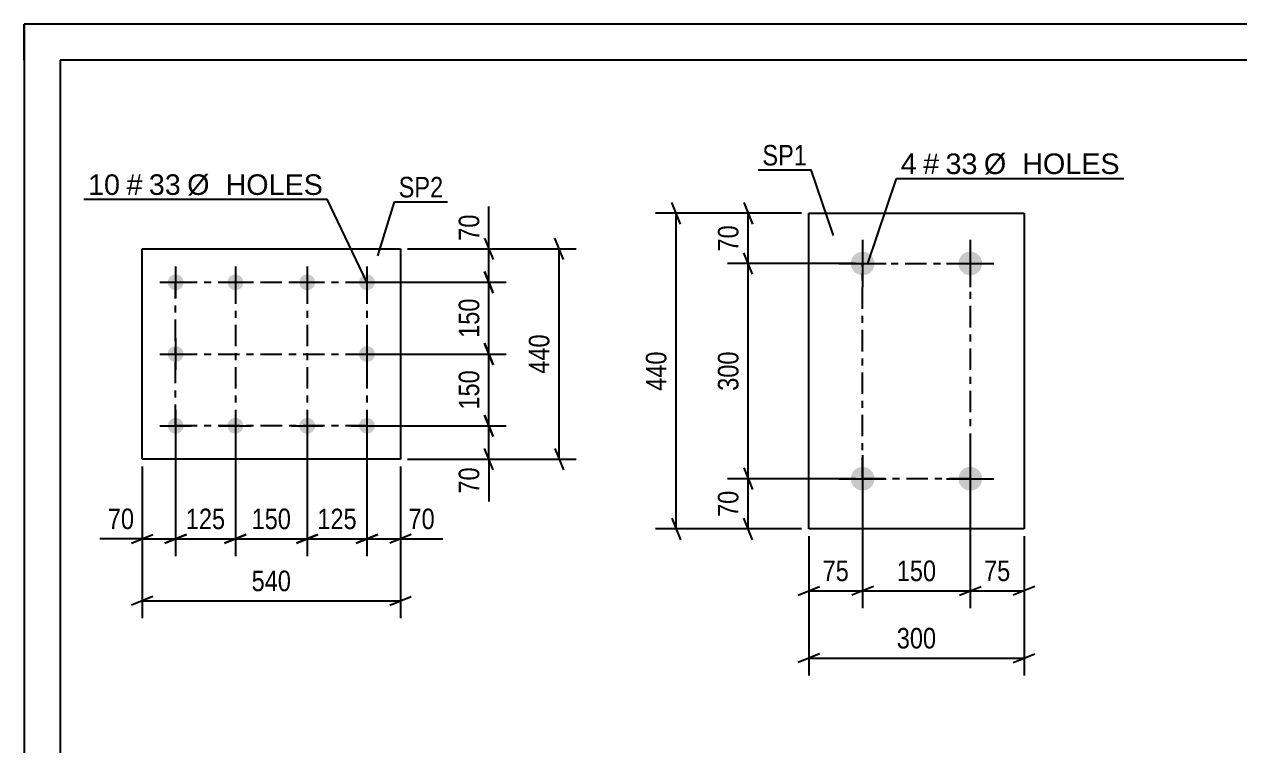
# Model space of a CAD drawing. Header units: millimetres. Extents: x 0 to 420, y 0 to 297.
# Drawn here: x 0 to 169.4, y 196.4 to 297 of the extents above; entities that cross this region are included whole.
import ezdxf

# ---------------------------------------------------------------- set-up
doc = ezdxf.new("R2010")
doc.units = ezdxf.units.MM
doc.linetypes.add('DXK_LINE_DOT3', pattern=[5.9187, 2.979, -0.9799, 0.9799, -0.9799])
doc.styles.add('Arial', font='ARIAL.TTF', dxfattribs={"height": 0.2})
doc.styles.add('Arial Narrow', font='ARIALN.TTF', dxfattribs={"height": 0.2})

# ---------------------------------------------------------------- blocks, each defined once
blk = doc.blocks.new('Unknown-389636898-1132')
at = {"color": 5, "linetype": 'Continuous'}
for p, q in [((420, 297), (0, 297)), ((0, 297), (0, 0)), ((0, 292), (0, 297)), ((415, 292), (5, 292)), ((5, 292), (5, 5))]:
    blk.add_line(p, q, dxfattribs=at)
blk = doc.blocks.new('Bolt-389636898-7172 - 7140')
at = {"linetype": 'Continuous'}
for points in [[(21.09, 262.14, -1), (21.09, 259.94, -1)], [(29.42, 262.14, -1), (29.42, 259.94, -1)], [(39.42, 262.14, -1), (39.42, 259.94, -1)], [(47.75, 262.14, -1), (47.75, 259.94, -1)], [(21.09, 252.14, -1), (21.09, 249.94, -1)], [(47.75, 252.14, -1), (47.75, 249.94, -1)], [(21.09, 242.14, -1), (21.09, 239.94, -1)], [(29.42, 242.14, -1), (29.42, 239.94, -1)], [(39.42, 242.14, -1), (39.42, 239.94, -1)], [(47.75, 242.14, -1), (47.75, 239.94, -1)]]:
    blk.add_hatch(color=1, dxfattribs=at).paths.add_polyline_path(points)
at = {"color": 1, "linetype": 'Continuous'}
for p, q in [((21.09, 263.24), (21.09, 258.84)), ((29.42, 263.24), (29.42, 258.84)), ((39.42, 263.24), (39.42, 258.84)), ((47.75, 263.24), (47.75, 258.84)), ((18.89, 261.04), (23.29, 261.04)), ((27.22, 261.04), (31.62, 261.04)), ((37.22, 261.04), (41.62, 261.04)), ((45.55, 261.04), (49.95, 261.04)), ((21.09, 253.24), (21.09, 248.84)), ((47.75, 253.24), (47.75, 248.84)), ((18.89, 251.04), (23.29, 251.04)), ((45.55, 251.04), (49.95, 251.04)), ((21.09, 243.24), (21.09, 238.84)), ((29.42, 243.24), (29.42, 238.84)), ((39.42, 243.24), (39.42, 238.84)), ((47.75, 243.24), (47.75, 238.84)), ((18.89, 241.04), (23.29, 241.04)), ((27.22, 241.04), (31.62, 241.04)), ((37.22, 241.04), (41.62, 241.04)), ((45.55, 241.04), (49.95, 241.04))]:
    blk.add_line(p, q, dxfattribs=at)
blk = doc.blocks.new('Part-389636898-7177 - 7140')
at = {"color": 2, "linetype": 'Continuous'}
for p, q in [((16.42, 236.38), (16.42, 265.71)), ((16.42, 265.71), (52.42, 265.71)), ((52.42, 265.71), (52.42, 236.38)), ((52.42, 236.38), (16.42, 236.38))]:
    blk.add_line(p, q, dxfattribs=at)
blk = doc.blocks.new('Bolt-389636898-7319 - 7287')
at = {"linetype": 'Continuous'}
for points in [[(116.83, 265.31, -1), (116.83, 262.01, -1)], [(131.83, 265.31, -1), (131.83, 262.01, -1)], [(116.83, 235.31, -1), (116.83, 232.01, -1)], [(131.83, 235.31, -1), (131.83, 232.01, -1)]]:
    blk.add_hatch(color=1, dxfattribs=at).paths.add_polyline_path(points)
at = {"color": 1, "linetype": 'Continuous'}
for p, q in [((116.83, 266.96), (116.83, 260.36)), ((131.83, 266.96), (131.83, 260.36)), ((113.53, 263.66), (120.13, 263.66)), ((128.53, 263.66), (135.13, 263.66)), ((116.83, 236.96), (116.83, 230.36)), ((131.83, 236.96), (131.83, 230.36)), ((113.53, 233.66), (120.13, 233.66)), ((128.53, 233.66), (135.13, 233.66))]:
    blk.add_line(p, q, dxfattribs=at)
blk = doc.blocks.new('Part-389636898-7324 - 7287')
at = {"color": 2, "linetype": 'Continuous'}
for p, q in [((109.33, 226.66), (109.33, 270.66)), ((109.33, 270.66), (139.33, 270.66)), ((139.33, 270.66), (139.33, 226.66)), ((139.33, 226.66), (109.33, 226.66))]:
    blk.add_line(p, q, dxfattribs=at)
blk = doc.blocks.new('Rectangle-389636898-7273 - 7140')
at = {"color": 1, "linetype": 'DXK_LINE_DOT3'}
blk.add_lwpolyline([(21.09, 261.04), (47.75, 261.04), (47.75, 241.04), (21.09, 241.04), (21.09, 261.04)], close=True, dxfattribs=at)
blk = doc.blocks.new('Rectangle-389636898-7409 - 7287')
at = {"color": 1, "linetype": 'DXK_LINE_DOT3'}
blk.add_lwpolyline([(116.83, 263.66), (131.83, 263.66), (131.83, 233.66), (116.83, 233.66), (116.83, 263.66)], close=True, dxfattribs=at)
blk = doc.blocks.new('Line-389636898-7259 - 7140')
at = {"color": 1, "linetype": 'DXK_LINE_DOT3'}
blk.add_line((29.42, 261.04), (29.42, 241.04), dxfattribs=at)
blk = doc.blocks.new('Line-389636898-7266 - 7140')
at = {"color": 1, "linetype": 'DXK_LINE_DOT3'}
blk.add_line((39.42, 261.04), (39.42, 241.04), dxfattribs=at)
blk = doc.blocks.new('Line-389636898-7252 - 7140')
at = {"color": 1, "linetype": 'DXK_LINE_DOT3'}
blk.add_line((21.09, 251.04), (47.75, 251.04), dxfattribs=at)
blk = doc.blocks.new('StraightDimension-389636898-7202 - 7140')
at = {"color": 7, "linetype": 'Continuous'}
for p, q in [((29.42, 240.04), (29.42, 222.88)), ((39.42, 240.04), (39.42, 222.88)), ((27.92, 224.68), (30.92, 225.88)), ((29.42, 225.28), (39.42, 225.28)), ((40.92, 225.88), (37.92, 224.68))]:
    blk.add_line(p, q, dxfattribs=at)
at = {"color": 0}
blk.add_wipeout([(37.76, 226.03), (37.76, 230.23), (31.08, 230.23), (31.08, 226.03)], dxfattribs=at)
at = {"color": 3, "style": 'Arial Narrow'}
blk.add_text('150', height=2.863, dxfattribs=at).set_placement((31.68, 226.63))
blk = doc.blocks.new('StraightDimension-389636898-7179 - 7140')
at = {"color": 7, "linetype": 'Continuous'}
for p, q in [((16.42, 235.38), (16.42, 214.24)), ((52.42, 235.38), (52.42, 214.24)), ((17.92, 217.24), (14.92, 216.04)), ((50.92, 216.04), (53.92, 217.24)), ((16.42, 216.64), (52.42, 216.64))]:
    blk.add_line(p, q, dxfattribs=at)
at = {"color": 0}
blk.add_wipeout([(37.76, 217.39), (37.76, 221.59), (31.08, 221.59), (31.08, 217.39)], dxfattribs=at)
at = {"color": 3, "style": 'Arial Narrow'}
blk.add_text('540', height=2.863, dxfattribs=at).set_placement((31.68, 217.99))
blk = doc.blocks.new('StraightDimension-389636898-7190 - 7140')
at = {"color": 7, "linetype": 'Continuous'}
for p, q in [((47.75, 240.04), (47.75, 222.88)), ((52.42, 235.38), (52.42, 222.88)), ((46.25, 224.68), (49.25, 225.88)), ((47.75, 225.28), (52.42, 225.28)), ((53.92, 225.88), (50.92, 224.68))]:
    blk.add_line(p, q, dxfattribs=at)
at = {"color": 0}
blk.add_wipeout([(57.8, 226.03), (57.8, 230.23), (52.94, 230.23), (52.94, 226.03)], dxfattribs=at)
at = {"color": 7, "linetype": 'Continuous'}
blk.add_line((52.42, 225.28), (58.33, 225.28), dxfattribs=at)
blk.add_line((52.42, 225.28), (58.33, 225.28), dxfattribs=at)
at = {"color": 3, "style": 'Arial Narrow'}
blk.add_text('70', height=2.863, dxfattribs=at).set_placement((53.54, 226.63))
blk = doc.blocks.new('StraightDimension-389636898-7200 - 7140')
at = {"color": 7, "linetype": 'Continuous'}
for p, q in [((39.42, 240.04), (39.42, 222.88)), ((47.75, 240.04), (47.75, 222.88)), ((37.92, 224.68), (40.92, 225.88)), ((39.42, 225.28), (47.75, 225.28)), ((49.25, 225.88), (46.25, 224.68))]:
    blk.add_line(p, q, dxfattribs=at)
at = {"color": 0}
blk.add_wipeout([(46.93, 226.03), (46.93, 230.23), (40.24, 230.23), (40.24, 226.03)], dxfattribs=at)
at = {"color": 3, "style": 'Arial Narrow'}
blk.add_text('125', height=2.863, dxfattribs=at).set_placement((40.84, 226.63))
blk = doc.blocks.new('StraightDimension-389636898-7204 - 7140')
at = {"color": 7, "linetype": 'Continuous'}
for p, q in [((21.09, 240.04), (21.09, 222.88)), ((29.42, 240.04), (29.42, 222.88)), ((19.59, 224.68), (22.59, 225.88)), ((21.09, 225.28), (29.42, 225.28)), ((30.92, 225.88), (27.92, 224.68))]:
    blk.add_line(p, q, dxfattribs=at)
at = {"color": 0}
blk.add_wipeout([(28.6, 226.03), (28.6, 230.23), (21.91, 230.23), (21.91, 226.03)], dxfattribs=at)
at = {"color": 3, "style": 'Arial Narrow'}
blk.add_text('125', height=2.863, dxfattribs=at).set_placement((22.51, 226.63))
blk = doc.blocks.new('StraightDimension-389636898-7206 - 7140')
at = {"color": 7, "linetype": 'Continuous'}
for p, q in [((21.09, 240.04), (21.09, 222.88)), ((16.42, 235.38), (16.42, 222.88)), ((14.92, 224.68), (17.92, 225.88)), ((16.42, 225.28), (21.09, 225.28)), ((22.59, 225.88), (19.59, 224.68))]:
    blk.add_line(p, q, dxfattribs=at)
at = {"color": 0}
blk.add_wipeout([(15.89, 226.03), (15.89, 230.23), (11.04, 230.23), (11.04, 226.03)], dxfattribs=at)
at = {"color": 7, "linetype": 'Continuous'}
blk.add_line((16.42, 225.28), (10.51, 225.28), dxfattribs=at)
blk.add_line((16.42, 225.28), (10.51, 225.28), dxfattribs=at)
at = {"color": 3, "style": 'Arial Narrow'}
blk.add_text('70', height=2.863, dxfattribs=at).set_placement((11.64, 226.63))
blk = doc.blocks.new('StraightDimension-389636898-7217 - 7140')
at = {"color": 7, "linetype": 'Continuous'}
for p, q in [((75.12, 264.21), (73.92, 267.21)), ((53.42, 265.71), (76.92, 265.71)), ((74.52, 236.38), (74.52, 265.71)), ((73.92, 237.88), (75.12, 234.88)), ((53.42, 236.38), (76.92, 236.38))]:
    blk.add_line(p, q, dxfattribs=at)
at = {"color": 0}
blk.add_wipeout([(73.77, 254.38), (69.57, 254.38), (69.57, 247.7), (73.77, 247.7)], dxfattribs=at)
at = {"color": 3, "style": 'Arial Narrow'}
blk.add_text('440', height=2.863, rotation=90.0002, dxfattribs=at).set_placement((73.17, 248.3))
blk = doc.blocks.new('StraightDimension-389636898-7228 - 7140')
at = {"color": 7, "linetype": 'Continuous'}
for p, q in [((64.15, 242.54), (65.35, 239.54)), ((48.75, 241.04), (67.15, 241.04)), ((64.75, 236.38), (64.75, 241.04)), ((65.35, 234.88), (64.15, 237.88)), ((53.42, 236.38), (67.15, 236.38))]:
    blk.add_line(p, q, dxfattribs=at)
at = {"color": 0}
blk.add_wipeout([(64, 235.85), (59.8, 235.85), (59.8, 230.99), (64, 230.99)], dxfattribs=at)
at = {"color": 7, "linetype": 'Continuous'}
blk.add_line((64.75, 236.38), (64.75, 230.47), dxfattribs=at)
blk.add_line((64.75, 236.38), (64.75, 230.47), dxfattribs=at)
at = {"color": 3, "style": 'Arial Narrow'}
blk.add_text('70', height=2.863, rotation=90.0002, dxfattribs=at).set_placement((63.4, 231.59))
blk = doc.blocks.new('StraightDimension-389636898-7238 - 7140')
at = {"color": 7, "linetype": 'Continuous'}
for p, q in [((64.15, 267.21), (65.35, 264.21)), ((53.42, 265.71), (67.15, 265.71)), ((64.75, 261.04), (64.75, 265.71)), ((65.35, 259.54), (64.15, 262.54)), ((48.75, 261.04), (67.15, 261.04))]:
    blk.add_line(p, q, dxfattribs=at)
at = {"color": 0}
blk.add_wipeout([(64, 271.09), (59.8, 271.09), (59.8, 266.23), (64, 266.23)], dxfattribs=at)
at = {"color": 7, "linetype": 'Continuous'}
blk.add_line((64.75, 265.71), (64.75, 271.62), dxfattribs=at)
blk.add_line((64.75, 265.71), (64.75, 271.62), dxfattribs=at)
at = {"color": 3, "style": 'Arial Narrow'}
blk.add_text('70', height=2.863, rotation=90.0002, dxfattribs=at).set_placement((63.4, 266.83))
blk = doc.blocks.new('StraightDimension-389636898-7248 - 7140')
at = {"color": 7, "linetype": 'Continuous'}
for p, q in [((64.15, 262.54), (65.35, 259.54)), ((48.75, 261.04), (67.15, 261.04)), ((64.75, 251.04), (64.75, 261.04)), ((65.35, 249.54), (64.15, 252.54)), ((48.75, 251.04), (67.15, 251.04))]:
    blk.add_line(p, q, dxfattribs=at)
at = {"color": 0}
blk.add_wipeout([(64, 259.38), (59.8, 259.38), (59.8, 252.7), (64, 252.7)], dxfattribs=at)
at = {"color": 3, "style": 'Arial Narrow'}
blk.add_text('150', height=2.863, rotation=90.0002, dxfattribs=at).set_placement((63.4, 253.3))
blk = doc.blocks.new('StraightDimension-389636898-7250 - 7140')
at = {"color": 7, "linetype": 'Continuous'}
for p, q in [((64.15, 252.54), (65.35, 249.54)), ((48.75, 251.04), (67.15, 251.04)), ((64.75, 241.04), (64.75, 251.04)), ((65.35, 239.54), (64.15, 242.54)), ((48.75, 241.04), (67.15, 241.04))]:
    blk.add_line(p, q, dxfattribs=at)
at = {"color": 0}
blk.add_wipeout([(64, 249.38), (59.8, 249.38), (59.8, 242.7), (64, 242.7)], dxfattribs=at)
at = {"color": 3, "style": 'Arial Narrow'}
blk.add_text('150', height=2.863, rotation=90.0002, dxfattribs=at).set_placement((63.4, 243.3))
blk = doc.blocks.new('StraightDimension-389636898-7347 - 7287')
at = {"color": 7, "linetype": 'Continuous'}
for p, q in [((101.47, 262.16), (100.27, 265.16)), ((115.83, 263.66), (98.02, 263.66)), ((100.87, 233.66), (100.87, 263.66)), ((100.27, 235.16), (101.47, 232.16)), ((115.83, 233.66), (98.02, 233.66))]:
    blk.add_line(p, q, dxfattribs=at)
at = {"color": 0}
blk.add_wipeout([(100.12, 252), (95.92, 252), (95.92, 245.32), (100.12, 245.32)], dxfattribs=at)
at = {"color": 3, "style": 'Arial Narrow'}
blk.add_text('300', height=2.863, rotation=90.0002, dxfattribs=at).set_placement((99.52, 245.92))
blk = doc.blocks.new('StraightDimension-389636898-7379 - 7287')
at = {"color": 7, "linetype": 'Continuous'}
for p, q in [((116.83, 232.66), (116.83, 215.64)), ((109.33, 225.66), (109.33, 215.64)), ((107.83, 217.44), (110.83, 218.64)), ((118.33, 218.64), (115.33, 217.44)), ((109.33, 218.04), (116.83, 218.04))]:
    blk.add_line(p, q, dxfattribs=at)
at = {"color": 0}
blk.add_wipeout([(115.51, 218.79), (115.51, 222.99), (110.65, 222.99), (110.65, 218.79)], dxfattribs=at)
at = {"color": 3, "style": 'Arial Narrow'}
blk.add_text('75', height=2.863, dxfattribs=at).set_placement((111.25, 219.39))
blk = doc.blocks.new('StraightDimension-389636898-7337 - 7287')
at = {"color": 7, "linetype": 'Continuous'}
for p, q in [((100.27, 272.16), (101.47, 269.16)), ((108.33, 270.66), (98.02, 270.66)), ((100.87, 263.66), (100.87, 270.66)), ((101.47, 262.16), (100.27, 265.16)), ((115.83, 263.66), (98.02, 263.66))]:
    blk.add_line(p, q, dxfattribs=at)
at = {"color": 0}
blk.add_wipeout([(100.12, 269.59), (95.92, 269.59), (95.92, 264.73), (100.12, 264.73)], dxfattribs=at)
at = {"color": 3, "style": 'Arial Narrow'}
blk.add_text('70', height=2.863, rotation=90.0002, dxfattribs=at).set_placement((99.52, 265.33))
blk = doc.blocks.new('StraightDimension-389636898-7326 - 7287')
at = {"color": 7, "linetype": 'Continuous'}
for p, q in [((91.43, 269.16), (90.23, 272.16)), ((108.33, 270.66), (87.98, 270.66)), ((90.83, 226.66), (90.83, 270.66)), ((90.23, 228.16), (91.43, 225.16)), ((108.33, 226.66), (87.98, 226.66))]:
    blk.add_line(p, q, dxfattribs=at)
at = {"color": 0}
blk.add_wipeout([(90.08, 252), (85.88, 252), (85.88, 245.32), (90.08, 245.32)], dxfattribs=at)
at = {"color": 3, "style": 'Arial Narrow'}
blk.add_text('440', height=2.863, rotation=90.0002, dxfattribs=at).set_placement((89.48, 245.92))
blk = doc.blocks.new('StraightDimension-389636898-7357 - 7287')
at = {"color": 7, "linetype": 'Continuous'}
for p, q in [((100.27, 235.16), (101.47, 232.16)), ((115.83, 233.66), (98.02, 233.66)), ((100.87, 226.66), (100.87, 233.66)), ((101.47, 225.16), (100.27, 228.16)), ((108.33, 226.66), (98.02, 226.66))]:
    blk.add_line(p, q, dxfattribs=at)
at = {"color": 0}
blk.add_wipeout([(100.12, 232.59), (95.92, 232.59), (95.92, 227.73), (100.12, 227.73)], dxfattribs=at)
at = {"color": 3, "style": 'Arial Narrow'}
blk.add_text('70', height=2.863, rotation=90.0002, dxfattribs=at).set_placement((99.52, 228.33))
blk = doc.blocks.new('StraightDimension-389636898-7368 - 7287')
at = {"color": 7, "linetype": 'Continuous'}
for p, q in [((109.33, 225.66), (109.33, 206.25)), ((139.33, 225.66), (139.33, 206.25)), ((110.83, 209.25), (107.83, 208.05)), ((109.33, 208.65), (139.33, 208.65)), ((137.83, 208.05), (140.83, 209.25))]:
    blk.add_line(p, q, dxfattribs=at)
at = {"color": 0}
blk.add_wipeout([(127.67, 209.4), (127.67, 213.6), (120.99, 213.6), (120.99, 209.4)], dxfattribs=at)
at = {"color": 3, "style": 'Arial Narrow'}
blk.add_text('300', height=2.863, dxfattribs=at).set_placement((121.59, 210))
blk = doc.blocks.new('StraightDimension-389636898-7389 - 7287')
at = {"color": 7, "linetype": 'Continuous'}
for p, q in [((131.83, 232.66), (131.83, 215.64)), ((139.33, 225.66), (139.33, 215.64)), ((130.33, 217.44), (133.33, 218.64)), ((140.83, 218.64), (137.83, 217.44)), ((131.83, 218.04), (139.33, 218.04))]:
    blk.add_line(p, q, dxfattribs=at)
at = {"color": 0}
blk.add_wipeout([(138.01, 218.79), (138.01, 222.99), (133.15, 222.99), (133.15, 218.79)], dxfattribs=at)
at = {"color": 3, "style": 'Arial Narrow'}
blk.add_text('75', height=2.863, dxfattribs=at).set_placement((133.75, 219.39))
blk = doc.blocks.new('StraightDimension-389636898-7399 - 7287')
at = {"color": 7, "linetype": 'Continuous'}
for p, q in [((116.83, 232.66), (116.83, 215.64)), ((131.83, 232.66), (131.83, 215.64)), ((118.33, 218.64), (115.33, 217.44)), ((130.33, 217.44), (133.33, 218.64)), ((116.83, 218.04), (131.83, 218.04))]:
    blk.add_line(p, q, dxfattribs=at)
at = {"color": 0}
blk.add_wipeout([(127.67, 218.79), (127.67, 222.99), (120.99, 222.99), (120.99, 218.79)], dxfattribs=at)
at = {"color": 3, "style": 'Arial Narrow'}
blk.add_text('150', height=2.863, dxfattribs=at).set_placement((121.59, 219.39))
blk = doc.blocks.new('Mark-389636898-7168 - 7140')
at = {"color": 0}
for points in [[(13.33, 273.22), (13.33, 276.22), (8.88, 276.22), (8.88, 273.22)], [(16.45, 273.22), (16.45, 276.22), (14.23, 276.22), (14.23, 273.22)], [(21.8, 273.22), (21.8, 276.22), (17.35, 276.22), (17.35, 273.22)], [(41.59, 273.22), (41.59, 276.22), (22.7, 276.22), (22.7, 273.22)]]:
    blk.add_wipeout(points, dxfattribs=at)
for points in [[(13.33, 273.22), (13.33, 276.22), (8.88, 276.22), (8.88, 273.22)], [(16.45, 273.22), (16.45, 276.22), (14.23, 276.22), (14.23, 273.22)], [(21.8, 273.22), (21.8, 276.22), (17.35, 276.22), (17.35, 273.22)], [(41.59, 273.22), (41.59, 276.22), (22.7, 276.22), (22.7, 273.22)]]:
    blk.add_wipeout(points, dxfattribs=at)
at = {"color": 7, "linetype": 'Continuous'}
for p in [(8.28, 272.62), (47.75, 261.04)]:
    blk.add_line(p, (42.19, 272.62), dxfattribs=at)
at = {"color": 3, "style": 'Arial'}
for s, height, p in [('10', 2.865, (8.88, 273.22)), ('33', 2.865, (17.35, 273.22)), ('Ø  HOLES', 2.865, (22.7, 273.22)), ('#', 2.87, (14.23, 273.22))]:
    blk.add_text(s, height=height, dxfattribs=at).set_placement(p)
blk = doc.blocks.new('Mark-389636898-7173 - 7140')
at = {"color": 0}
blk.add_wipeout([(58.38, 272.87), (58.38, 275.87), (52.17, 275.87), (52.17, 272.87)], dxfattribs=at)
blk.add_wipeout([(58.38, 272.87), (58.38, 275.87), (52.17, 275.87), (52.17, 272.87)], dxfattribs=at)
at = {"color": 30, "linetype": 'Continuous'}
for p, q in [((49.28, 264.75), (51.57, 272.27)), ((51.57, 272.27), (58.98, 272.27))]:
    blk.add_line(p, q, dxfattribs=at)
at = {"color": 3, "style": 'Arial Narrow'}
blk.add_text('SP2', height=2.863, dxfattribs=at).set_placement((52.17, 272.87))
blk = doc.blocks.new('Mark-389636898-7315 - 7287')
at = {"color": 0}
for points in [[(124.36, 276.13), (124.36, 279.13), (122.14, 279.13), (122.14, 276.13)], [(127.48, 276.13), (127.48, 279.13), (125.26, 279.13), (125.26, 276.13)], [(132.83, 276.13), (132.83, 279.13), (128.38, 279.13), (128.38, 276.13)], [(152.62, 276.13), (152.62, 279.13), (133.73, 279.13), (133.73, 276.13)]]:
    blk.add_wipeout(points, dxfattribs=at)
for points in [[(124.36, 276.13), (124.36, 279.13), (122.14, 279.13), (122.14, 276.13)], [(127.48, 276.13), (127.48, 279.13), (125.26, 279.13), (125.26, 276.13)], [(132.83, 276.13), (132.83, 279.13), (128.38, 279.13), (128.38, 276.13)], [(152.62, 276.13), (152.62, 279.13), (133.73, 279.13), (133.73, 276.13)]]:
    blk.add_wipeout(points, dxfattribs=at)
at = {"color": 7, "linetype": 'Continuous'}
for p, q in [((117.5, 263.52), (121.54, 275.53)), ((121.54, 275.53), (153.22, 275.53))]:
    blk.add_line(p, q, dxfattribs=at)
at = {"color": 3, "style": 'Arial'}
for s, height, p in [('4', 2.87, (122.14, 276.13)), ('#', 2.87, (125.26, 276.13)), ('33', 2.865, (128.38, 276.13)), ('Ø  HOLES', 2.865, (133.73, 276.13))]:
    blk.add_text(s, height=height, dxfattribs=at).set_placement(p)
blk = doc.blocks.new('Mark-389636898-7320 - 7287')
at = {"color": 0}
blk.add_wipeout([(109.07, 277.32), (109.07, 280.32), (102.86, 280.32), (102.86, 277.32)], dxfattribs=at)
blk.add_wipeout([(109.07, 277.32), (109.07, 280.32), (102.86, 280.32), (102.86, 277.32)], dxfattribs=at)
at = {"color": 30, "linetype": 'Continuous'}
for p in [(102.26, 276.72), (112.76, 267.54)]:
    blk.add_line(p, (109.67, 276.72), dxfattribs=at)
at = {"color": 3, "style": 'Arial Narrow'}
blk.add_text('SP1', height=2.863, dxfattribs=at).set_placement((102.86, 277.32))

msp = doc.modelspace()

# ---------------------------------------------------------------- block references
for name in ['Unknown-389636898-1132', 'Part-389636898-7324 - 7287', 'Bolt-389636898-7319 - 7287', 'Part-389636898-7177 - 7140', 'Bolt-389636898-7172 - 7140', 'Rectangle-389636898-7409 - 7287', 'Rectangle-389636898-7273 - 7140', 'Line-389636898-7259 - 7140', 'Line-389636898-7266 - 7140', 'Line-389636898-7252 - 7140']:
    msp.add_blockref(name, (0, 0))

# ---------------------------------------------------------------- next in the draw order: block references
for name in ['Mark-389636898-7315 - 7287', 'Mark-389636898-7168 - 7140', 'StraightDimension-389636898-7347 - 7287', 'StraightDimension-389636898-7202 - 7140']:
    msp.add_blockref(name, (0, 0))

# ---------------------------------------------------------------- next in the draw order: block references
for name in ['StraightDimension-389636898-7337 - 7287', 'StraightDimension-389636898-7179 - 7140', 'StraightDimension-389636898-7379 - 7287']:
    msp.add_blockref(name, (0, 0))

# ---------------------------------------------------------------- next in the draw order: block references
for name in ['StraightDimension-389636898-7326 - 7287', 'StraightDimension-389636898-7204 - 7140', 'StraightDimension-389636898-7190 - 7140']:
    msp.add_blockref(name, (0, 0))

# ---------------------------------------------------------------- next in the draw order: block references
for name in ['Mark-389636898-7320 - 7287', 'StraightDimension-389636898-7217 - 7140', 'StraightDimension-389636898-7206 - 7140', 'StraightDimension-389636898-7200 - 7140', 'StraightDimension-389636898-7357 - 7287']:
    msp.add_blockref(name, (0, 0))

# ---------------------------------------------------------------- next in the draw order: block references
for name in ['StraightDimension-389636898-7238 - 7140', 'StraightDimension-389636898-7228 - 7140', 'StraightDimension-389636898-7368 - 7287']:
    msp.add_blockref(name, (0, 0))

# ---------------------------------------------------------------- next in the draw order: block references
for name in ['Mark-389636898-7173 - 7140', 'StraightDimension-389636898-7248 - 7140', 'StraightDimension-389636898-7389 - 7287']:
    msp.add_blockref(name, (0, 0))

# ---------------------------------------------------------------- next in the draw order: block references
for name in ['StraightDimension-389636898-7250 - 7140', 'StraightDimension-389636898-7399 - 7287']:
    msp.add_blockref(name, (0, 0))

doc.saveas('drawing.dxf')
